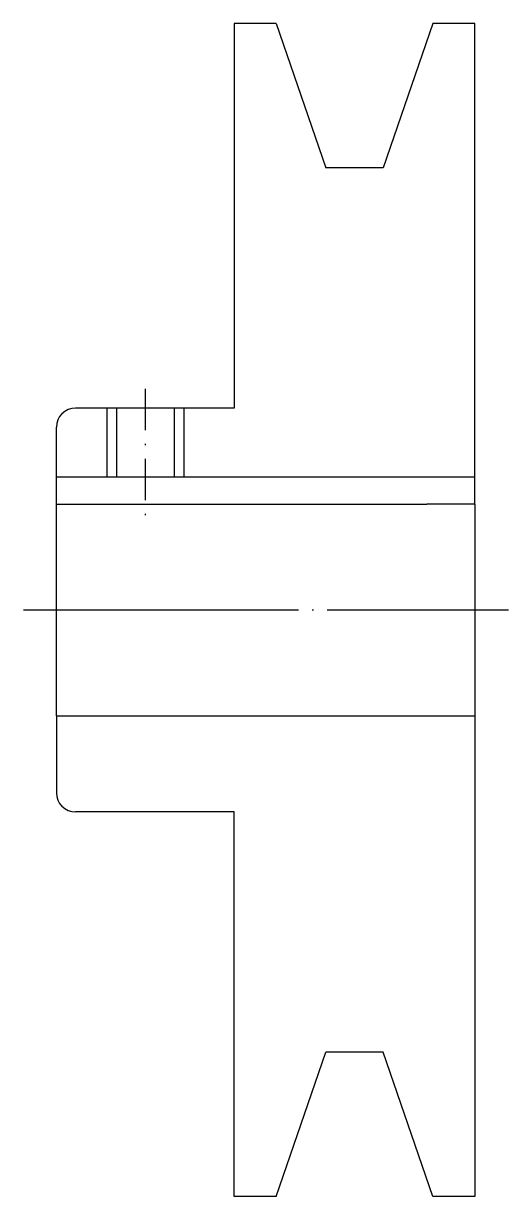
# Model space of a CAD drawing. Header units: millimetres. Extents: x 505 to 540.3, y -276.6 to -191.2.
import ezdxf

# ---------------------------------------------------------------- set-up
doc = ezdxf.new("R2010")
doc.units = ezdxf.units.MM
doc.linetypes.add('CENT3', pattern=[5, 3, -1, 0, -1])
doc.linetypes.add('中心線', pattern=[22, 20, -1, 0, -1])
doc.layers.get('0').update_dxf_attribs({"color": 3, "linetype": 'CONTINUOUS'})
for name, color, linetype in [('CENT3', 1, 'CENT3'), ('中心線', 1, '中心線'), ('輪廓線', 7, 'CONTINUOUS')]:
    doc.layers.add(name, color=color, linetype=linetype)

msp = doc.modelspace()

# ---------------------------------------------------------------- linework, layer by layer
for p, q in [((511.109, -219.178), (511.109, -224.218)), ((516.709, -219.178), (516.709, -224.218))]:
    msp.add_line(p, q)
at = {"layer": 'CENT3'}
msp.add_line((513.909, -217.778), (513.909, -227.578), dxfattribs=at)
at = {"layer": '中心線'}
msp.add_line((505.047, -233.878), (540.331, -233.878), dxfattribs=at)
at = {"layer": '輪廓線'}
for p, q in [((520.381, -191.178), (520.381, -219.178)), ((523.431, -191.178), (520.381, -191.178)), ((523.431, -191.178), (527.046, -201.678)), ((534.832, -191.178), (531.216, -201.678)), ((537.881, -191.178), (534.832, -191.178)), ((537.881, -226.178), (537.881, -191.178)), ((531.216, -201.678), (527.046, -201.678)), ((520.381, -219.178), (508.838, -219.178)), ((511.809, -219.178), (511.809, -224.218)), ((516.009, -219.178), (516.009, -224.218)), ((507.438, -241.578), (507.438, -220.578)), ((537.881, -224.218), (507.438, -224.218)), ((507.438, -226.178), (534.381, -226.178)), ((537.881, -226.178), (534.381, -226.178)), ((537.881, -226.178), (537.881, -241.578)), ((507.438, -241.578), (537.881, -241.578)), ((507.438, -241.578), (507.438, -247.178)), ((537.881, -241.578), (537.881, -276.578)), ((520.381, -248.578), (508.838, -248.578)), ((520.381, -276.578), (520.381, -248.578)), ((523.431, -276.578), (527.046, -266.078)), ((531.216, -266.078), (527.046, -266.078)), ((534.832, -276.578), (531.216, -266.078)), ((523.431, -276.578), (520.381, -276.578)), ((537.881, -276.578), (534.832, -276.578))]:
    msp.add_line(p, q, dxfattribs=at)
for centre, start, end in [((508.838, -220.578), 90, 180), ((508.838, -247.178), 180, 270)]:
    msp.add_arc(centre, 1.4, start, end, dxfattribs=at)

doc.saveas('drawing.dxf')
